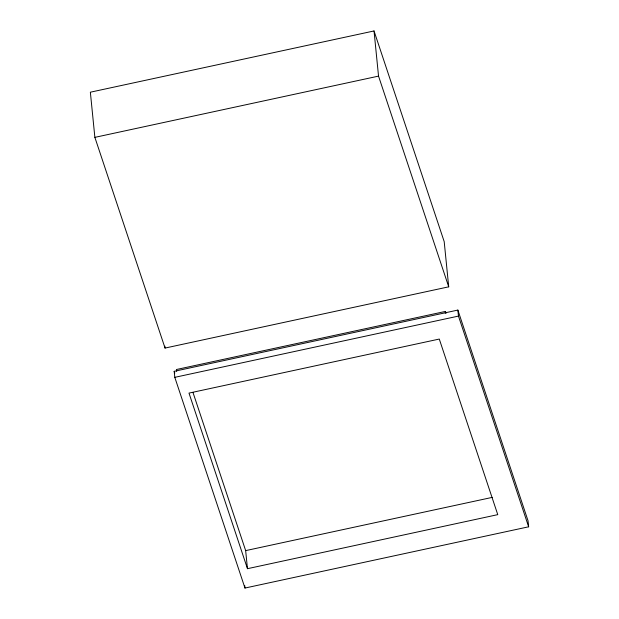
<?xml version="1.0" encoding="UTF-8"?>
<svg xmlns="http://www.w3.org/2000/svg" width="619" height="619" viewBox="0 0 619 619"><rect width="100%" height="100%" fill="white"/><g stroke="black" fill="none" stroke-linecap="round" stroke-linejoin="round"><path stroke-width="0.93" d="M445.247 313.183L445.471 311.419L176.4 369.52L176.678 371.385M374.031 30.95L90.359 92.2L94.869 137.364L165.049 348.071L448.713 286.829L444.202 241.658L374.031 30.95L378.534 76.114L448.713 286.829M94.869 137.364L378.534 76.114M174.194 371.315L457.859 310.073L528.038 520.78L528.641 526.8L244.969 588.05L174.798 377.342L174.194 371.315L174.79 373.118M174.798 377.342L458.462 316.092L457.859 310.073M247.468 568.691L188.988 393.096L439.281 339.057L497.761 514.644L247.468 568.691L245.666 550.624L492.182 497.397M458.462 316.092L528.641 526.8M445.471 311.419L446.075 313.253M192.966 392.407L245.666 550.624M244.714 585.466L244.969 588.05M164.855 346.153L165.049 348.071"/></g></svg>
